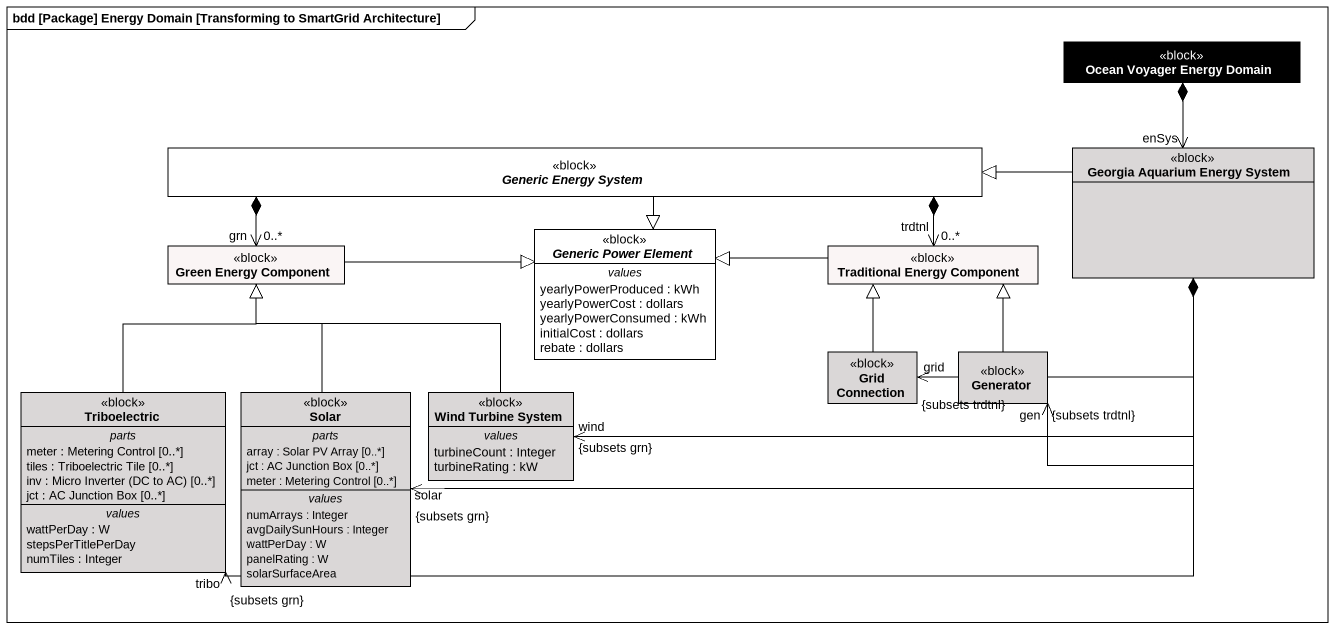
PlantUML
@startuml
mainframe bdd [Package] Energy Domain [Transforming to SmartGrid Architecture]
hide circle
hide empty members
class "Ocean Voyager Energy Domain" as Ocean_Voyager_Energy_Domain <<block>> #000000
abstract class "Generic Energy System" as Generic_Energy_System <<block>> #FFFFFF
class "Georgia Aquarium Energy System" as Georgia_Aquarium_Energy <<block>> #DAD7D7
class "Green Energy Component" as Green_Energy_Component <<block>> #FAF5F5
abstract class "Generic Power Element" as Generic_Power_Element <<block>> #FFFFFF {
  -- values --
  yearlyPowerProduced : kWh
  yearlyPowerCost : dollars
  yearlyPowerConsumed : kWh
  initialCost : dollars
  rebate : dollars
}
class "Traditional Energy Component" as Traditional_Energy_Component <<block>> #FAF5F5
class "Grid Connection" as Grid_Connection <<block>> #DAD7D7
class Generator <<block>> #DAD7D7
class Triboelectric <<block>> #DAD7D7 {
  -- parts --
  meter : Metering Control [0..*]
  tiles : Triboelectric Tile [0..*]
  {field} inv : Micro Inverter (DC to AC) [0..*]
  jct : AC Junction Box [0..*]
  -- values --
  wattPerDay : W
  stepsPerTitlePerDay
  numTiles : Integer
}
class Solar <<block>> #DAD7D7 {
  -- parts --
  array : Solar PV Array [0..*]
  jct : AC Junction Box [0..*]
  meter : Metering Control [0..*]
  -- values --
  numArrays : Integer
  avgDailySunHours : Integer
  wattPerDay : W
  panelRating : W
  solarSurfaceArea
}
class "Wind Turbine System" as Wind_Turbine_System <<block>> #DAD7D7 {
  -- values --
  turbineCount : Integer
  turbineRating : kW
}
Ocean_Voyager_Energy_Domain *--> "enSys" Georgia_Aquarium_Energy
Generic_Energy_System --|> Generic_Power_Element
Georgia_Aquarium_Energy -left-|> Generic_Energy_System
Georgia_Aquarium_Energy *-left-> "grid\n{subsets trdtnl}" Grid_Connection
Georgia_Aquarium_Energy *--> "gen\n{subsets trdtnl}" Generator
Georgia_Aquarium_Energy *-left-> "tribo\n{subsets grn}" Triboelectric
Georgia_Aquarium_Energy *-left-> "solar\n{subsets grn}" Solar
Georgia_Aquarium_Energy *-left-> "wind\n{subsets grn}" Wind_Turbine_System
Green_Energy_Component "grn\n0..*" <-right-* Generic_Energy_System
Green_Energy_Component -right-|> Generic_Power_Element
Traditional_Energy_Component "trdtnl\n0..*" <-left-* Generic_Energy_System
Traditional_Energy_Component -left-|> Generic_Power_Element
Grid_Connection -up-|> Traditional_Energy_Component
Generator -up-|> Traditional_Energy_Component
Triboelectric -up-|> Green_Energy_Component
Solar -up-|> Green_Energy_Component
Wind_Turbine_System -up-|> Green_Energy_Component
@enduml
